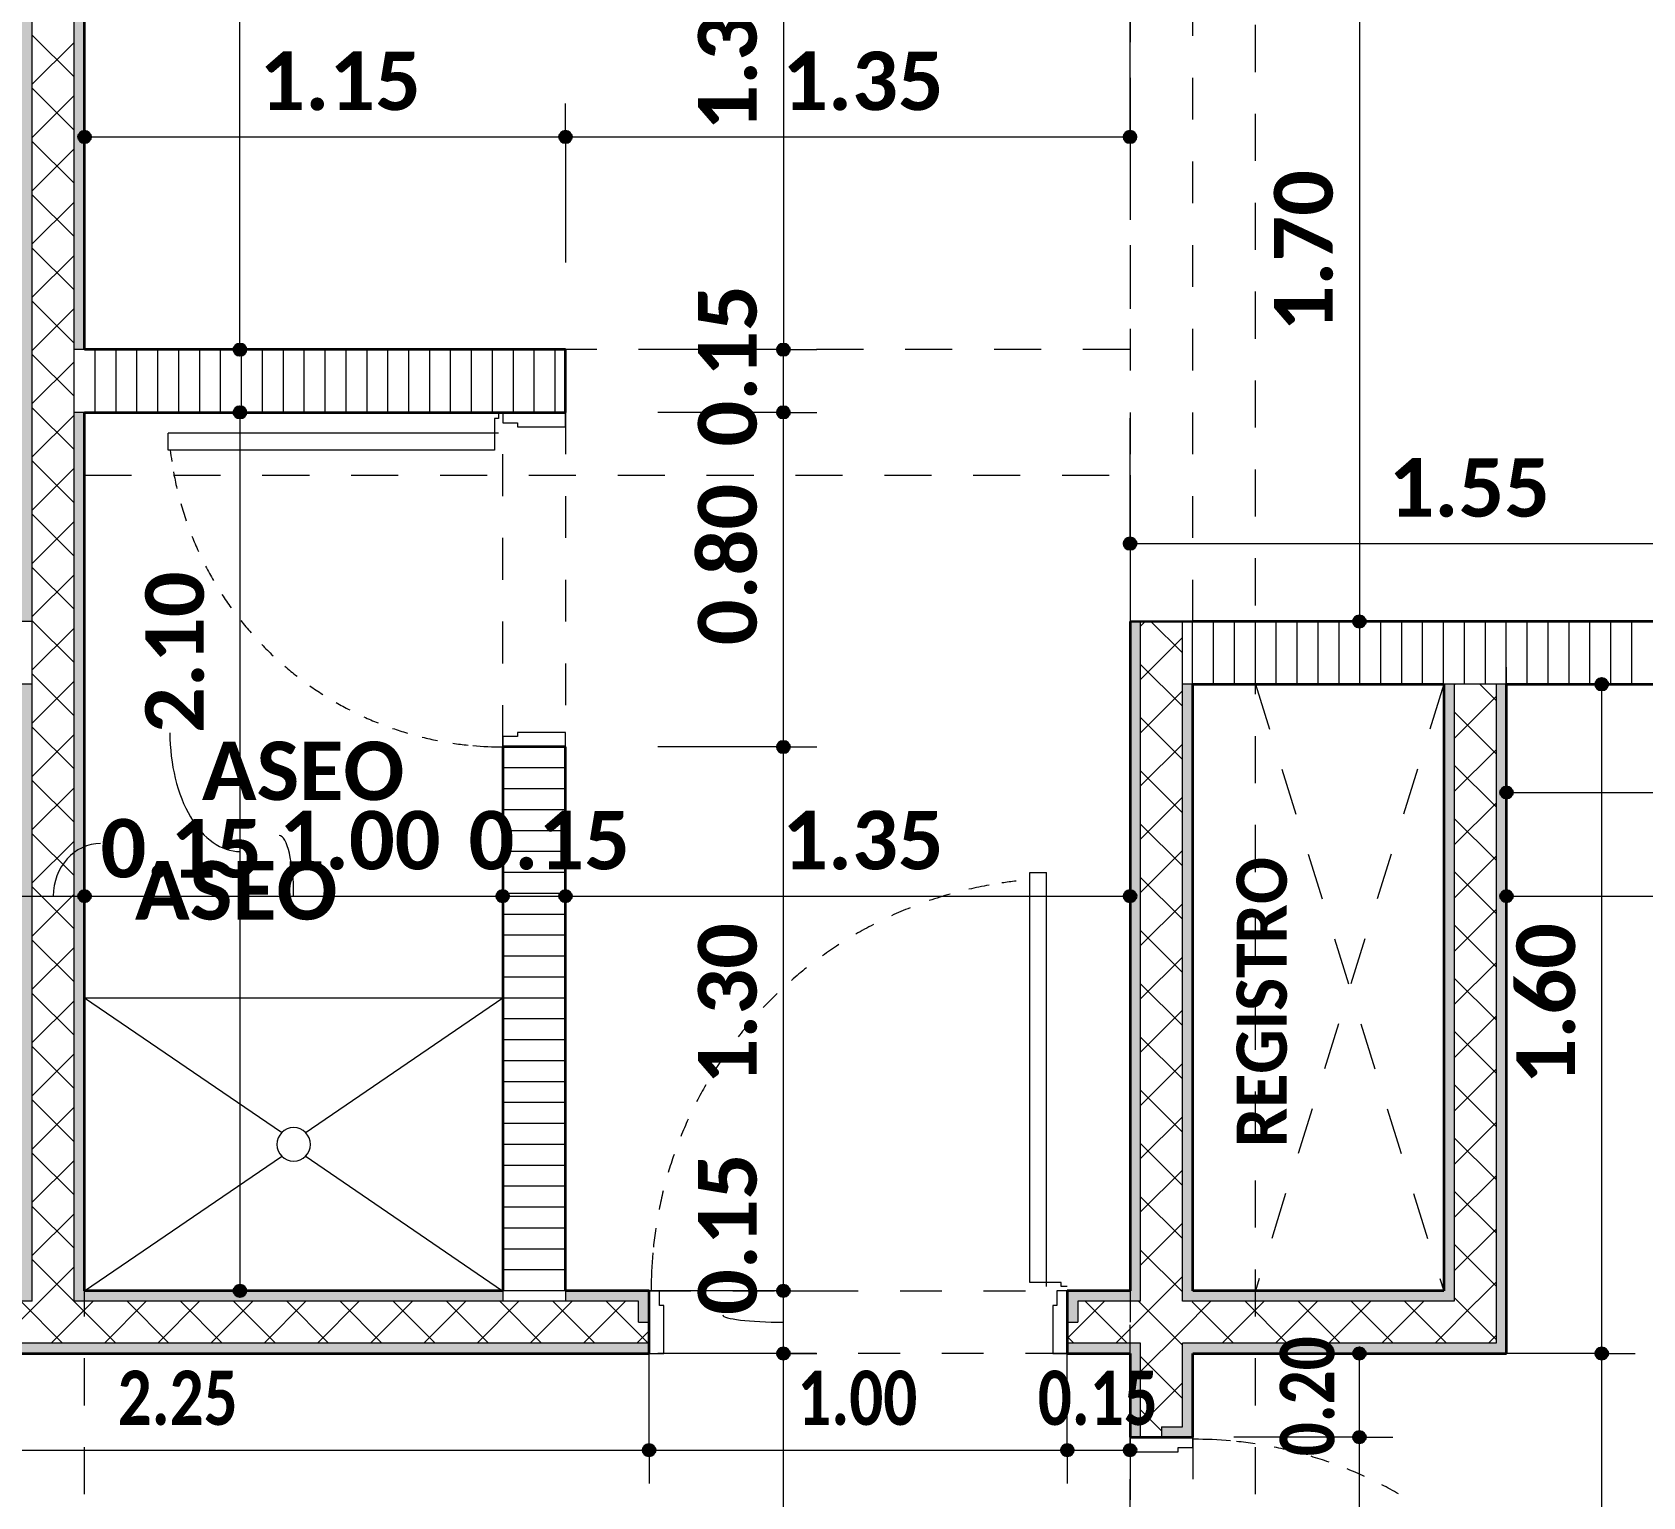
# Model space of a CAD drawing. Header units: metres. Extents: x -144 to 1000, y -717 to 29.
# Drawn here: x 510.655 to 514.506, y -556.217 to -552.716 of the extents above; entities that cross this region are included whole.
import ezdxf

# ---------------------------------------------------------------- set-up
doc = ezdxf.new("R2010")
doc.units = ezdxf.units.M
for name, pattern in [('Basculante', [0.11625, 0.075, -0.04125]), ('basculante modificado', [0.18, 0.1125, -0.0675]), ('Derribado', [0.36, 0.24, -0.12]), ('Trazo', [0.45, 0.225, -0.225])]:
    doc.linetypes.add(name, pattern=pattern)
doc.layers.get('0').update_dxf_attribs({"color": 1})
for name, color, linetype, lineweight in [('A-ANNO-DIMS', 1, 'Continuous', 9), ('A-DETL', 1, 'Continuous', 9), ('A-DETL-GENF', 1, 'Continuous', 9), ('A-DETL-MEDM', 1, 'Continuous', 30), ('A-DOOR', 1, 'Continuous', 9), ('A-DOOR-FRAM', 1, 'Continuous', 9), ('A-DOOR-HDLN', 1, 'Trazo', 20), ('A-WALL', 4, 'Continuous', 9), ('G-ANNO-TEXT', 2, 'Continuous', 9), ('P-SANR-FIXT', 1, 'Continuous', 9)]:
    doc.layers.add(name, color=color, linetype=linetype, lineweight=lineweight)
doc.layers.add('A-WALL-PATT', color=7, linetype='Continuous', lineweight=35, true_color=0x9c9c9c)
doc.styles.add('Calibri_B_1', font='calibrib.ttf', dxfattribs={"height": 0.135})
doc.styles.add('Calibri_B_2', font='calibrib.ttf', dxfattribs={"height": 0.135})
doc.styles.add('Calibri_B_5', font='calibrib.ttf', dxfattribs={"height": 0.66})
doc.styles.add('Calibri_B_7', font='calibrib.ttf', dxfattribs={"width": 0.8, "height": 0.18})

# ---------------------------------------------------------------- blocks, each defined once
blk = doc.blocks.new('I')
at = {"layer": 'A-ANNO-DIMS', "lineweight": 25}
h = blk.add_hatch(color=256, dxfattribs=at)
edge = h.paths.add_edge_path()
edge.add_arc((507.0107, -491.3015), 0.015, 0, 360)
h = blk.add_hatch(color=256, dxfattribs=at)
edge = h.paths.add_edge_path()
edge.add_arc((508.1606, -491.3015), 0.015, 0, 360)
h = blk.add_hatch(color=256, dxfattribs=at)
edge = h.paths.add_edge_path()
edge.add_arc((508.1606, -491.3015), 0.015, 0, 360)
h = blk.add_hatch(color=256, dxfattribs=at)
edge = h.paths.add_edge_path()
edge.add_arc((509.5106, -491.3015), 0.015, 0, 360)
h = blk.add_hatch(color=256, dxfattribs=at)
edge = h.paths.add_edge_path()
edge.add_arc((507.3822, -491.81), 0.015, 0, 360)
h = blk.add_hatch(color=256, dxfattribs=at)
edge = h.paths.add_edge_path()
edge.add_arc((508.6818, -491.81), 0.015, 0, 360)
h = blk.add_hatch(color=256, dxfattribs=at)
edge = h.paths.add_edge_path()
edge.add_arc((508.6818, -491.81), 0.015, 0, 360)
h = blk.add_hatch(color=256, dxfattribs=at)
edge = h.paths.add_edge_path()
edge.add_arc((507.3822, -491.96), 0.015, 0, 360)
h = blk.add_hatch(color=256, dxfattribs=at)
edge = h.paths.add_edge_path()
edge.add_arc((508.6818, -491.96), 0.015, 0, 360)
h = blk.add_hatch(color=256, dxfattribs=at)
edge = h.paths.add_edge_path()
edge.add_arc((508.6818, -491.96), 0.015, 0, 360)
h = blk.add_hatch(color=256, dxfattribs=at)
edge = h.paths.add_edge_path()
edge.add_arc((509.5107, -492.2737), 0.015, 0, 360)
h = blk.add_hatch(color=256, dxfattribs=at)
edge = h.paths.add_edge_path()
edge.add_arc((510.0591, -492.46), 0.015, 0, 360)
h = blk.add_hatch(color=256, dxfattribs=at)
edge = h.paths.add_edge_path()
edge.add_arc((510.6385, -492.61), 0.015, 0, 360)
h = blk.add_hatch(color=256, dxfattribs=at)
edge = h.paths.add_edge_path()
edge.add_arc((508.6818, -492.76), 0.015, 0, 360)
h = blk.add_hatch(color=256, dxfattribs=at)
edge = h.paths.add_edge_path()
edge.add_arc((508.6818, -492.76), 0.015, 0, 360)
h = blk.add_hatch(color=256, dxfattribs=at)
edge = h.paths.add_edge_path()
edge.add_arc((510.4107, -492.8689), 0.015, 0, 360)
h = blk.add_hatch(color=256, dxfattribs=at)
edge = h.paths.add_edge_path()
edge.add_arc((507.0107, -493.1167), 0.015, 0, 360)
h = blk.add_hatch(color=256, dxfattribs=at)
edge = h.paths.add_edge_path()
edge.add_arc((507.0107, -493.1167), 0.015, 0, 360)
h = blk.add_hatch(color=256, dxfattribs=at)
edge = h.paths.add_edge_path()
edge.add_arc((508.0106, -493.1167), 0.015, 0, 360)
h = blk.add_hatch(color=256, dxfattribs=at)
edge = h.paths.add_edge_path()
edge.add_arc((508.0106, -493.1167), 0.015, 0, 360)
h = blk.add_hatch(color=256, dxfattribs=at)
edge = h.paths.add_edge_path()
edge.add_arc((508.1606, -493.1167), 0.015, 0, 360)
h = blk.add_hatch(color=256, dxfattribs=at)
edge = h.paths.add_edge_path()
edge.add_arc((508.1606, -493.1167), 0.015, 0, 360)
h = blk.add_hatch(color=256, dxfattribs=at)
edge = h.paths.add_edge_path()
edge.add_arc((509.5107, -493.1167), 0.015, 0, 360)
h = blk.add_hatch(color=256, dxfattribs=at)
edge = h.paths.add_edge_path()
edge.add_arc((510.4107, -493.1167), 0.015, 0, 360)
h = blk.add_hatch(color=256, dxfattribs=at)
edge = h.paths.add_edge_path()
edge.add_arc((507.3822, -494.06), 0.015, 0, 360)
h = blk.add_hatch(color=256, dxfattribs=at)
edge = h.paths.add_edge_path()
edge.add_arc((508.6818, -494.06), 0.015, 0, 360)
h = blk.add_hatch(color=256, dxfattribs=at)
edge = h.paths.add_edge_path()
edge.add_arc((508.6818, -494.06), 0.015, 0, 360)
h = blk.add_hatch(color=256, dxfattribs=at)
edge = h.paths.add_edge_path()
edge.add_arc((508.6818, -494.21), 0.015, 0, 360)
h = blk.add_hatch(color=256, dxfattribs=at)
edge = h.paths.add_edge_path()
edge.add_arc((508.6818, -494.21), 0.015, 0, 360)
h = blk.add_hatch(color=256, dxfattribs=at)
edge = h.paths.add_edge_path()
edge.add_arc((510.0591, -494.21), 0.015, 0, 360)
h = blk.add_hatch(color=256, dxfattribs=at)
edge = h.paths.add_edge_path()
edge.add_arc((510.6385, -494.21), 0.015, 0, 360)
h = blk.add_hatch(color=256, dxfattribs=at)
edge = h.paths.add_edge_path()
edge.add_arc((510.6385, -494.21), 0.015, 0, 360)
h = blk.add_hatch(color=256, dxfattribs=at)
edge = h.paths.add_edge_path()
edge.add_arc((510.0591, -494.41), 0.015, 0, 360)
h = blk.add_hatch(color=256, dxfattribs=at)
edge = h.paths.add_edge_path()
edge.add_arc((510.0591, -494.41), 0.015, 0, 360)
h = blk.add_hatch(color=256, dxfattribs=at)
edge = h.paths.add_edge_path()
edge.add_arc((508.3606, -494.441), 0.015, 0, 360)
h = blk.add_hatch(color=256, dxfattribs=at)
edge = h.paths.add_edge_path()
edge.add_arc((508.3606, -494.441), 0.015, 0, 360)
h = blk.add_hatch(color=256, dxfattribs=at)
edge = h.paths.add_edge_path()
edge.add_arc((509.3606, -494.441), 0.015, 0, 360)
h = blk.add_hatch(color=256, dxfattribs=at)
edge = h.paths.add_edge_path()
edge.add_arc((509.3606, -494.441), 0.015, 0, 360)
h = blk.add_hatch(color=256, dxfattribs=at)
edge = h.paths.add_edge_path()
edge.add_arc((509.5107, -494.441), 0.015, 0, 360)
at = {"layer": 'A-WALL-PATT', "lineweight": 5, "true_color": 0x747474}
h = blk.add_hatch(color=8, dxfattribs=at)
h.paths.add_polyline_path([(506.8607, -494.06), (506.8857, -494.06), (506.8857, -492.61), (506.8607, -492.61), (506.8607, -493.3839)])
h.paths.add_polyline_path([(506.8857, -492.46), (506.8857, -490.16), (506.8609, -490.16), (506.8609, -492.46), (506.8754, -492.46)])
h.paths.add_polyline_path([(506.8857, -490.01), (506.8857, -487.61), (506.8607, -487.61), (506.8607, -490.01)])
at = {"layer": 'A-WALL-PATT', "true_color": 0x747474}
h = blk.add_hatch(color=8, dxfattribs=at)
h.paths.add_polyline_path([(506.9857, -494.06), (507.0107, -494.06), (507.0107, -491.96), (506.9857, -491.96), (506.9857, -493.3839)])
h.paths.add_polyline_path([(507.0107, -491.81), (507.0107, -487.61), (506.8857, -487.61), (506.8857, -487.635), (506.9857, -487.635), (506.9857, -491.81)])
h = blk.add_hatch(color=8, dxfattribs=at)
h.paths.add_polyline_path([(509.5357, -495.61), (509.5357, -495.41), (509.5107, -495.41), (509.5107, -495.61)])
h.paths.add_polyline_path([(509.5107, -494.41), (509.5357, -494.41), (509.5357, -494.185), (509.5107, -494.185), (509.5107, -494.385)])
h.paths.add_polyline_path([(509.5357, -494.085), (509.5357, -492.46), (509.5107, -492.46), (509.5107, -494.085)])
at = {"layer": 'A-WALL-PATT', "lineweight": 5, "true_color": 0x747474}
h = blk.add_hatch(color=8, dxfattribs=at)
h.paths.add_polyline_path([(509.6607, -495.61), (509.6607, -495.41), (509.5857, -495.41), (509.5857, -495.435), (509.6357, -495.435), (509.6357, -495.61)])
h.paths.add_polyline_path([(509.6124, -494.41), (509.6607, -494.41), (509.6607, -494.185), (509.6357, -494.185), (509.6357, -494.385), (509.5857, -494.385), (509.5857, -494.41)])
h.paths.add_polyline_path([(509.6357, -494.085), (509.6607, -494.085), (509.6607, -492.61), (509.6357, -492.61), (509.6357, -493.3839)])
at = {"layer": 'A-WALL-PATT', "true_color": 0x747474}
blk.add_hatch(color=8, dxfattribs=at).paths.add_polyline_path([(510.2607, -494.06), (510.2857, -494.06), (510.2857, -492.61), (510.2607, -492.61)])
at = {"layer": 'A-WALL-PATT', "lineweight": 5, "true_color": 0x747474}
blk.add_hatch(color=8, dxfattribs=at).paths.add_polyline_path([(510.4107, -494.185), (510.4107, -492.61), (510.3857, -492.61), (510.3857, -494.185)])
h = blk.add_hatch(color=8, dxfattribs=at)
h.paths.add_polyline_path([(508.3356, -494.135), (508.3606, -494.135), (508.3606, -494.06), (508.1606, -494.06), (508.1606, -494.085), (508.3356, -494.085), (508.3356, -494.095)])
h.paths.add_polyline_path([(505.1107, -494.135), (505.1107, -494.06), (504.8605, -494.06), (504.8605, -494.085), (505.0857, -494.085), (505.0857, -494.135)])
h.paths.add_polyline_path([(509.3856, -494.135), (509.3856, -494.085), (509.5107, -494.085), (509.5107, -494.06), (509.3606, -494.06), (509.3606, -494.135)])
h.paths.add_polyline_path([(506.1107, -494.135), (506.1357, -494.135), (506.1357, -494.06), (506.1107, -494.06), (506.1107, -494.095)])
h.paths.add_polyline_path([(509.6607, -494.085), (510.2857, -494.085), (510.2857, -494.06), (509.6607, -494.06)])
h.paths.add_polyline_path([(508.0106, -494.085), (508.0106, -494.06), (506.9857, -494.06), (506.9857, -494.085), (507.902, -494.085)])
h.paths.add_polyline_path([(506.2357, -494.085), (506.8857, -494.085), (506.8857, -494.06), (506.2357, -494.06)])
at = {"layer": 'A-WALL-PATT', "true_color": 0x747474}
h = blk.add_hatch(color=8, dxfattribs=at)
h.paths.add_polyline_path([(509.5107, -494.21), (509.5107, -494.185), (509.3606, -494.185), (509.3606, -494.21), (509.3856, -494.21)])
h.paths.add_polyline_path([(510.2857, -494.21), (510.4107, -494.21), (510.4107, -494.185), (509.6607, -494.185), (509.6607, -494.21), (510.1826, -494.21)])
h.paths.add_polyline_path([(505.0857, -494.21), (505.1107, -494.21), (505.1107, -494.185), (504.9855, -494.185), (504.9855, -494.21), (505.0105, -494.21)])
h.paths.add_polyline_path([(506.1107, -494.21), (508.3606, -494.21), (508.3606, -494.185), (506.1107, -494.185)])
at = {"layer": 'A-ANNO-DIMS'}
for p, q in [((507.3822, -491.81), (507.3822, -487.0096)), ((508.6818, -490.4496), (508.6818, -491.81)), ((510.0591, -490.76), (510.0591, -492.46)), ((507.0107, -491.3015), (507.0107, -491.0015)), ((509.5106, -491.3015), (509.5106, -491.0015)), ((508.1606, -491.3015), (508.1606, -491.2215)), ((508.1606, -491.3015), (508.1606, -491.2215)), ((507.0107, -491.3015), (508.1606, -491.3015)), ((507.0107, -491.3015), (507.0107, -491.3815)), ((508.1606, -491.3015), (508.1606, -491.6015)), ((508.1606, -491.3015), (509.5106, -491.3015)), ((508.1606, -491.3015), (508.1606, -491.6015)), ((509.5106, -491.3015), (509.5106, -491.3815)), ((507.3822, -491.81), (507.0822, -491.81)), ((507.3822, -491.81), (507.4622, -491.81)), ((508.6818, -491.81), (508.3818, -491.81)), ((508.6818, -491.81), (508.3818, -491.81)), ((508.6818, -491.96), (508.6818, -491.81)), ((508.6818, -491.81), (508.7618, -491.81)), ((508.6818, -491.81), (508.7618, -491.81)), ((507.3822, -491.96), (507.3022, -491.96)), ((507.3822, -491.96), (507.3822, -494.06)), ((507.3822, -491.96), (507.6822, -491.96)), ((508.6818, -491.96), (508.3818, -491.96)), ((508.6818, -491.96), (508.3818, -491.96)), ((508.6818, -492.76), (508.6818, -491.96)), ((508.6818, -491.96), (508.7618, -491.96)), ((508.6818, -491.96), (508.7618, -491.96)), ((509.5107, -492.2737), (509.5107, -491.9737)), ((509.5107, -492.2737), (511.0605, -492.2737)), ((509.5107, -492.2737), (509.5107, -492.3537)), ((510.0591, -492.46), (509.9791, -492.46)), ((510.0591, -492.46), (510.3591, -492.46)), ((510.4107, -492.8689), (510.4107, -492.5689)), ((510.6385, -492.61), (510.3385, -492.61)), ((510.6385, -494.21), (510.6385, -492.61)), ((510.6385, -492.61), (510.7185, -492.61)), ((508.6818, -492.76), (508.3818, -492.76)), ((508.6818, -492.76), (508.3818, -492.76)), ((508.6818, -494.06), (508.6818, -492.76)), ((508.6818, -492.76), (508.7618, -492.76)), ((508.6818, -492.76), (508.7618, -492.76)), ((507.0107, -493.1167), (507.0107, -492.8167)), ((507.0107, -493.1167), (507.0107, -492.8167)), ((508.0106, -493.1167), (508.0106, -492.8167)), ((508.0106, -493.1167), (508.0106, -492.8167)), ((508.1606, -493.1167), (508.1606, -492.8167)), ((508.1606, -493.1167), (508.1606, -492.8167)), ((509.5107, -493.1167), (509.5107, -492.8167)), ((510.4107, -493.1167), (510.4107, -492.8167)), ((510.4107, -492.8689), (512.9605, -492.8689)), ((510.4107, -492.8689), (510.4107, -492.9489)), ((506.8607, -493.1167), (507.0107, -493.1167)), ((507.0107, -493.1167), (507.0107, -493.1967)), ((507.0107, -493.1167), (508.0106, -493.1167)), ((507.0107, -493.1167), (507.0107, -493.1967)), ((508.0106, -493.1167), (508.0106, -493.1967)), ((508.0106, -493.1167), (508.1606, -493.1167)), ((508.0106, -493.1167), (508.0106, -493.1967)), ((508.1606, -493.1167), (508.1606, -493.1967)), ((508.1606, -493.1167), (509.5107, -493.1167)), ((508.1606, -493.1167), (508.1606, -493.1967)), ((509.5107, -493.1167), (509.5107, -493.1967)), ((510.4107, -493.1167), (517.2608, -493.1167)), ((510.4107, -493.1167), (510.4107, -493.1967)), ((507.3822, -494.06), (507.3022, -494.06)), ((508.6818, -494.06), (508.3818, -494.06)), ((508.6818, -494.06), (508.3818, -494.06)), ((508.6818, -494.21), (508.6818, -494.06)), ((508.6818, -494.06), (508.7618, -494.06)), ((508.6818, -494.06), (508.7618, -494.06)), ((508.3606, -494.441), (508.3606, -494.141)), ((508.3606, -494.441), (508.3606, -494.141)), ((509.3606, -494.441), (509.3606, -494.141)), ((509.3606, -494.441), (509.3606, -494.141)), ((509.5107, -494.441), (509.5107, -494.141)), ((508.6818, -494.21), (508.3818, -494.21)), ((508.6818, -494.21), (508.3818, -494.21)), ((508.6818, -495.61), (508.6818, -494.21)), ((508.6818, -494.21), (508.7618, -494.21)), ((508.6818, -494.21), (508.7618, -494.21)), ((510.0591, -494.21), (509.7591, -494.21)), ((510.0591, -494.41), (510.0591, -494.21)), ((510.0591, -494.21), (510.1391, -494.21)), ((510.6385, -494.21), (510.3385, -494.21)), ((510.6385, -494.21), (510.3385, -494.21)), ((510.6385, -495.61), (510.6385, -494.21)), ((510.6385, -494.21), (510.7185, -494.21)), ((510.6385, -494.21), (510.7185, -494.21)), ((506.1107, -494.441), (508.3606, -494.441)), ((508.3606, -494.441), (508.3606, -494.521)), ((508.3606, -494.441), (509.3606, -494.441)), ((508.3606, -494.441), (508.3606, -494.521)), ((509.3606, -494.441), (509.3606, -494.521)), ((509.3606, -494.441), (509.5107, -494.441)), ((509.3606, -494.441), (509.3606, -494.521)), ((509.5107, -494.441), (509.5107, -494.521)), ((510.0591, -494.41), (509.7591, -494.41)), ((510.0591, -494.41), (509.7591, -494.41)), ((510.0591, -495.41), (510.0591, -494.41)), ((510.0591, -494.41), (510.1391, -494.41)), ((510.0591, -494.41), (510.1391, -494.41))]:
    blk.add_line(p, q, dxfattribs=at)
at = {"layer": 'A-ANNO-DIMS', "linetype": 'Derribado'}
blk.add_line((507.3822, -494.06), (507.6822, -494.06), dxfattribs=at)
at = {"layer": 'A-ANNO-DIMS', "lineweight": 25}
for centre in [(507.0107, -491.3015), (508.1606, -491.3015), (508.1606, -491.3015), (509.5106, -491.3015), (507.3822, -491.81), (508.6818, -491.81), (508.6818, -491.81), (507.3822, -491.96), (508.6818, -491.96), (508.6818, -491.96), (509.5107, -492.2737), (510.0591, -492.46), (510.6385, -492.61), (508.6818, -492.76), (508.6818, -492.76), (510.4107, -492.8689), (507.0107, -493.1167), (507.0107, -493.1167), (508.0106, -493.1167), (508.0106, -493.1167), (508.1606, -493.1167), (508.1606, -493.1167), (509.5107, -493.1167), (510.4107, -493.1167), (507.3822, -494.06), (508.6818, -494.06), (508.6818, -494.06), (508.6818, -494.21), (508.6818, -494.21), (510.0591, -494.21), (510.6385, -494.21), (510.6385, -494.21), (510.0591, -494.41), (510.0591, -494.41), (508.3606, -494.441), (508.3606, -494.441), (509.3606, -494.441), (509.3606, -494.441), (509.5107, -494.441)]:
    blk.add_circle(centre, 0.015, dxfattribs=at)
at = {"layer": 'A-ANNO-DIMS'}
for centre, major_axis, ratio, start_param, end_param in [((507.3822, -492.7263), (0, 0.2837), 0.590073, 1.570796, 3.141593), ((507.4759, -493.1167), (0, 0.1451), 0.23976, 4.712389, 6.283185), ((507.049, -493.1167), (0, 0.1258), 0.900325, 0, 1.570796), ((508.6818, -494.1178), (0.1451, 0), 0.118324, 3.141593, 4.712389)]:
    blk.add_ellipse(centre, major_axis=major_axis, ratio=ratio, start_param=start_param, end_param=end_param, dxfattribs=at)
at = {"layer": 'A-DETL', "color": 7, "linetype": 'basculante modificado'}
for p, q in [((509.8106, -495.6089), (509.8106, -487.01)), ((507.0107, -491.81), (507.0107, -490.7498)), ((509.5106, -490.7497), (509.5106, -491.81)), ((509.5106, -491.81), (507.0107, -491.81)), ((507.0107, -495.6089), (507.0107, -492.11)), ((507.0107, -492.11), (509.5106, -492.11)), ((509.5106, -492.11), (509.5106, -495.6089)), ((510.2607, -492.61), (509.8106, -494.06)), ((509.8106, -492.61), (510.2607, -494.06))]:
    blk.add_line(p, q, dxfattribs=at)
at = {"layer": 'A-DETL-GENF', "linetype": 'Basculante'}
for p, q in [((509.5107, -490.76), (509.5107, -492.46)), ((509.6607, -492.46), (509.6607, -490.76)), ((508.0106, -491.96), (508.1606, -491.96)), ((508.0106, -492.76), (508.0106, -491.96)), ((508.1606, -491.96), (508.1606, -492.76)), ((508.1606, -492.76), (508.0106, -492.76)), ((508.3606, -494.21), (508.3606, -494.06)), ((508.3606, -494.06), (509.3606, -494.06)), ((509.3606, -494.06), (509.3606, -494.21)), ((509.3606, -494.21), (508.3606, -494.21)), ((509.5107, -495.41), (509.5107, -494.41)), ((509.5107, -494.41), (509.6607, -494.41)), ((509.6607, -494.41), (509.6607, -495.41))]:
    blk.add_line(p, q, dxfattribs=at)
at = {"layer": 'A-DETL-MEDM'}
blk.add_line((509.5107, -492.46), (509.6607, -492.46), dxfattribs=at)
at = {"layer": 'A-DOOR', "lineweight": 15}
for p, q in [((507.9906, -491.975), (507.9906, -492.05)), ((508.0006, -491.975), (507.9906, -491.975)), ((508.0006, -491.96), (508.0006, -491.975)), ((507.2106, -492.05), (507.2106, -492.01)), ((508.0006, -492.01), (507.2106, -492.01)), ((507.9906, -492.05), (507.2106, -492.05)), ((509.2706, -493.06), (509.3106, -493.06)), ((509.2706, -494.04), (509.2706, -493.06)), ((509.3106, -494.05), (509.3106, -493.06)), ((509.3456, -494.04), (509.2706, -494.04)), ((509.3456, -494.05), (509.3456, -494.04)), ((509.3606, -494.05), (509.3456, -494.05))]:
    blk.add_line(p, q, dxfattribs=at)
at = {"layer": 'A-DOOR'}
for p, q in [((508.0106, -491.96), (508.1606, -491.96)), ((509.3606, -494.06), (509.3606, -494.21))]:
    blk.add_line(p, q, dxfattribs=at)
for centre, radius, start, end in [((508.0106, -491.96), 0.8, 186.4594, 188.45), ((508.0106, -491.96), 0.8, 190.2582, 193.1511), ((508.0106, -491.96), 0.8, 190.2582, 193.1511), ((508.0106, -491.96), 0.8, 195.8316, 198.8857), ((508.0106, -491.96), 0.8, 201.7283, 204.5549), ((508.0106, -491.96), 0.8, 207.366, 210.1622), ((508.0106, -491.96), 0.8, 212.9441, 215.7122), ((508.0106, -491.96), 0.8, 218.4672, 221.2097), ((508.0106, -491.96), 0.8, 223.9406, 226.6605), ((508.0106, -491.96), 0.8, 229.3702, 232.0705), ((508.0106, -491.96), 0.8, 234.7622, 237.4462), ((508.0106, -491.96), 0.8, 240.1233, 242.7944), ((508.0106, -491.96), 0.8, 245.4605, 248.1223), ((508.0106, -491.96), 0.8, 250.7809, 253.4371), ((508.0106, -491.96), 0.8, 256.0919, 258.7462), ((508.0106, -491.96), 0.8, 261.4009, 264.0571), ((508.0106, -491.96), 0.8, 264.8602, 270), ((509.3488, -494.0577), 0.9833, 100.2582, 103.1511), ((509.3488, -494.0577), 0.9833, 100.2582, 103.1511), ((509.3488, -494.0577), 0.9833, 96.4594, 98.45), ((509.3488, -494.0577), 0.9833, 105.8316, 108.8857), ((509.3488, -494.0577), 0.9833, 111.7283, 114.5549), ((509.3488, -494.0577), 0.9833, 117.366, 120.1622), ((509.3488, -494.0577), 0.9833, 122.9441, 125.7122), ((509.3488, -494.0577), 0.9833, 128.4672, 131.2097), ((509.3488, -494.0577), 0.9833, 133.9406, 136.6605), ((509.3488, -494.0577), 0.9833, 139.3702, 142.0705), ((509.3488, -494.0577), 0.9833, 144.7622, 147.4462), ((509.3488, -494.0577), 0.9833, 150.1233, 152.7944), ((509.3488, -494.0577), 0.9833, 155.4605, 158.1223), ((509.3488, -494.0577), 0.9833, 160.7809, 163.4371), ((509.3488, -494.0577), 0.9833, 166.0919, 168.7462), ((509.3488, -494.0577), 0.9833, 171.4009, 174.0571), ((509.3488, -494.0577), 0.9833, 174.8602, 180), ((509.663, -495.3982), 0.9833, 84.8602, 90), ((509.663, -495.3982), 0.9833, 81.4009, 84.0571), ((509.663, -495.3982), 0.9833, 76.0919, 78.7462), ((509.663, -495.3982), 0.9833, 70.7809, 73.4371), ((509.663, -495.3982), 0.9833, 65.4605, 68.1223), ((509.663, -495.3982), 0.9833, 60.1233, 62.7944)]:
    blk.add_arc(centre, radius, start, end, dxfattribs=at)
at = {"layer": 'A-DOOR-FRAM'}
for p, q in [((508.0106, -491.96), (508.0106, -491.985)), ((508.1606, -491.995), (508.1606, -491.96)), ((508.0106, -491.985), (508.0456, -491.985)), ((508.0456, -491.985), (508.0456, -491.995)), ((508.0456, -491.995), (508.1606, -491.995)), ((508.0456, -492.735), (508.0106, -492.735)), ((508.0106, -492.735), (508.0106, -492.76)), ((508.1606, -492.725), (508.0456, -492.725)), ((508.0456, -492.725), (508.0456, -492.735)), ((508.1606, -492.76), (508.1606, -492.725)), ((508.3856, -494.06), (508.3606, -494.06)), ((508.3856, -494.095), (508.3856, -494.06)), ((508.3956, -494.095), (508.3856, -494.095)), ((508.3956, -494.21), (508.3956, -494.095)), ((509.3356, -494.095), (509.3256, -494.095)), ((509.3256, -494.095), (509.3256, -494.21)), ((509.3606, -494.06), (509.3356, -494.06)), ((509.3356, -494.06), (509.3356, -494.095)), ((508.3606, -494.21), (508.3956, -494.21)), ((509.3256, -494.21), (509.3606, -494.21)), ((509.5107, -494.41), (509.5107, -494.445)), ((509.6257, -494.445), (509.6257, -494.435)), ((509.6257, -494.435), (509.6607, -494.435)), ((509.6607, -494.435), (509.6607, -494.41)), ((509.5107, -494.445), (509.6257, -494.445))]:
    blk.add_line(p, q, dxfattribs=at)
at = {"layer": 'A-DOOR-HDLN'}
for p, q in [((508.1606, -492.76), (508.0106, -492.76)), ((508.3606, -494.21), (508.3606, -494.06)), ((509.5107, -494.41), (509.6607, -494.41))]:
    blk.add_line(p, q, dxfattribs=at)
at = {"layer": 'A-WALL'}
for p, q in [((506.8857, -494.085), (506.8857, -487.635)), ((506.9857, -494.085), (506.9857, -487.635)), ((507.0107, -491.81), (506.9857, -491.81)), ((507.0107, -491.96), (506.9857, -491.96)), ((506.8857, -492.46), (506.8607, -492.46)), ((509.5357, -494.085), (509.5357, -492.46)), ((509.6357, -494.085), (509.6357, -492.46)), ((506.8857, -492.61), (506.8607, -492.61)), ((509.6607, -492.61), (509.6357, -492.61)), ((510.4107, -492.61), (510.2607, -492.61)), ((510.2857, -492.61), (510.2857, -494.085)), ((510.3857, -492.61), (510.3857, -494.185)), ((506.8857, -494.085), (506.2357, -494.085)), ((508.3356, -494.085), (506.9857, -494.085)), ((508.0106, -494.06), (508.0106, -494.085)), ((508.1606, -494.06), (508.1606, -494.085)), ((508.3356, -494.135), (508.3356, -494.085)), ((509.3856, -494.085), (509.3856, -494.135)), ((509.5357, -494.085), (509.3856, -494.085)), ((510.2857, -494.085), (509.6357, -494.085)), ((508.3356, -494.135), (508.3606, -494.135)), ((509.3606, -494.135), (509.3856, -494.135)), ((508.3606, -494.185), (506.1107, -494.185)), ((509.5357, -494.185), (509.3606, -494.185)), ((509.5357, -494.41), (509.5357, -494.185)), ((510.3857, -494.185), (509.6357, -494.185)), ((509.6357, -494.385), (509.6357, -494.185)), ((509.5857, -494.385), (509.6357, -494.385)), ((509.5857, -494.385), (509.5857, -494.41))]:
    blk.add_line(p, q, dxfattribs=at)
at = {"layer": 'A-WALL', "lineweight": 35}
for p, q in [((507.0107, -491.81), (507.0107, -490.7498)), ((508.1606, -491.81), (507.0107, -491.81)), ((508.1606, -491.96), (508.1606, -491.81)), ((507.0107, -494.06), (507.0107, -491.96)), ((507.0107, -491.96), (508.1606, -491.96)), ((509.5107, -492.46), (509.5107, -494.06)), ((511.0605, -492.46), (509.6607, -492.46)), ((509.6607, -494.06), (509.6607, -492.61)), ((509.6607, -492.61), (510.2607, -492.61)), ((510.2607, -492.61), (510.2607, -494.06)), ((510.4107, -492.61), (512.9605, -492.61)), ((510.4107, -494.21), (510.4107, -492.61)), ((508.0106, -492.76), (508.0106, -494.06)), ((508.1606, -492.76), (508.0106, -492.76)), ((508.1606, -494.06), (508.1606, -492.76)), ((508.0106, -494.06), (507.0107, -494.06)), ((508.3606, -494.06), (508.1606, -494.06)), ((508.3606, -494.21), (508.3606, -494.06)), ((509.5107, -494.06), (509.3606, -494.06)), ((509.3606, -494.06), (509.3606, -494.21)), ((510.2607, -494.06), (509.6607, -494.06)), ((506.1107, -494.21), (508.3606, -494.21)), ((509.3606, -494.21), (509.5107, -494.21)), ((509.5107, -494.21), (509.5107, -494.41)), ((509.6607, -494.21), (510.4107, -494.21)), ((509.6607, -494.41), (509.6607, -494.21)), ((509.5107, -494.41), (509.6607, -494.41))]:
    blk.add_line(p, q, dxfattribs=at)
at = {"layer": 'A-WALL-PATT', "color": 1, "lineweight": 5, "true_color": 0xff0000}
for p, q in [((506.9857, -491.158), (506.8857, -491.058)), ((506.8857, -491.1756), (506.9857, -491.0756)), ((506.9857, -491.2853), (506.8857, -491.1853)), ((506.8857, -491.3028), (506.9857, -491.2028)), ((506.9857, -491.4125), (506.8857, -491.3125)), ((506.8857, -491.4301), (506.9857, -491.3301)), ((506.9857, -491.5398), (506.8857, -491.4398)), ((506.8857, -491.5574), (506.9857, -491.4574)), ((506.9857, -491.6671), (506.8857, -491.5671)), ((506.8857, -491.6847), (506.9857, -491.5847)), ((506.9857, -491.7944), (506.8857, -491.6944)), ((506.8857, -491.812), (506.9857, -491.712)), ((506.9857, -491.9217), (506.8857, -491.8217)), ((506.8857, -491.9392), (506.9857, -491.8392)), ((506.9857, -492.0489), (506.8857, -491.9489)), ((506.8857, -492.0665), (506.9857, -491.9665)), ((506.9857, -492.1762), (506.8857, -492.0762)), ((506.8857, -492.1938), (506.9857, -492.0938)), ((506.9857, -492.3035), (506.8857, -492.2035)), ((506.8857, -492.3211), (506.9857, -492.2211)), ((506.9857, -492.4308), (506.8857, -492.3308)), ((506.8857, -492.4484), (506.9857, -492.3484)), ((506.9857, -492.5581), (506.8857, -492.4581)), ((506.8857, -492.5756), (506.9857, -492.4756)), ((509.5357, -492.4712), (509.547, -492.46)), ((509.6357, -492.5352), (509.5605, -492.46)), ((509.5357, -492.5985), (509.6357, -492.4985)), ((506.9857, -492.6853), (506.8857, -492.5853)), ((509.6357, -492.6625), (509.5357, -492.5625)), ((506.8857, -492.7029), (506.9857, -492.6029)), ((509.5357, -492.7258), (509.6357, -492.6258)), ((510.2857, -492.6122), (510.2879, -492.61)), ((510.3857, -492.6488), (510.3469, -492.61)), ((510.2857, -492.7395), (510.3857, -492.6395)), ((509.6357, -492.7897), (509.5357, -492.6897)), ((510.3857, -492.7761), (510.2857, -492.6761)), ((506.9857, -492.8126), (506.8857, -492.7126)), ((506.8857, -492.8302), (506.9857, -492.7302)), ((509.5357, -492.8531), (509.6357, -492.7531)), ((510.2857, -492.8667), (510.3857, -492.7667)), ((509.6357, -492.917), (509.5357, -492.817)), ((510.3857, -492.9034), (510.2857, -492.8034)), ((506.9857, -492.9399), (506.8857, -492.8399)), ((506.8857, -492.9575), (506.9857, -492.8575)), ((509.5357, -492.9803), (509.6357, -492.8803)), ((510.2857, -492.994), (510.3857, -492.894)), ((510.3857, -493.0306), (510.2857, -492.9306)), ((506.9857, -493.0672), (506.8857, -492.9672)), ((509.6357, -493.0443), (509.5357, -492.9443)), ((506.8857, -493.0848), (506.9857, -492.9848)), ((509.5357, -493.1076), (509.6357, -493.0076)), ((510.2857, -493.1213), (510.3857, -493.0213)), ((510.3857, -493.1579), (510.2857, -493.0579)), ((506.9857, -493.1945), (506.8857, -493.0945)), ((509.6357, -493.1716), (509.5357, -493.0716)), ((506.8857, -493.212), (506.9857, -493.112)), ((509.5357, -493.2349), (509.6357, -493.1349)), ((510.2857, -493.2486), (510.3857, -493.1486)), ((509.6357, -493.2989), (509.5357, -493.1989)), ((510.3857, -493.2852), (510.2857, -493.1852)), ((506.9857, -493.3217), (506.8857, -493.2217)), ((506.8857, -493.3393), (506.9857, -493.2393)), ((509.5357, -493.3622), (509.6357, -493.2622)), ((510.2857, -493.3759), (510.3857, -493.2759)), ((509.6357, -493.4261), (509.5357, -493.3261)), ((510.3857, -493.4125), (510.2857, -493.3125)), ((506.9857, -493.449), (506.8857, -493.349)), ((506.8857, -493.4666), (506.9857, -493.3666)), ((509.5357, -493.4895), (509.6357, -493.3895)), ((510.2857, -493.5031), (510.3857, -493.4031)), ((510.3857, -493.5397), (510.2857, -493.4397)), ((506.9857, -493.5763), (506.8857, -493.4763)), ((509.6357, -493.5534), (509.5357, -493.4534)), ((506.8857, -493.5939), (506.9857, -493.4939)), ((509.5357, -493.6167), (509.6357, -493.5167)), ((510.2857, -493.6304), (510.3857, -493.5304)), ((509.6357, -493.6807), (509.5357, -493.5807)), ((510.3857, -493.667), (510.2857, -493.567)), ((506.9857, -493.7036), (506.8857, -493.6036)), ((506.8857, -493.7212), (506.9857, -493.6212)), ((509.5357, -493.744), (509.6357, -493.644)), ((510.2857, -493.7577), (510.3857, -493.6577)), ((509.6357, -493.808), (509.5357, -493.708)), ((510.3857, -493.7943), (510.2857, -493.6943)), ((506.9857, -493.8308), (506.8857, -493.7308)), ((506.8857, -493.8484), (506.9857, -493.7484)), ((509.5357, -493.8713), (509.6357, -493.7713)), ((510.2857, -493.885), (510.3857, -493.785)), ((510.3857, -493.9216), (510.2857, -493.8216)), ((506.9857, -493.9581), (506.8857, -493.8581)), ((509.6357, -493.9353), (509.5357, -493.8353)), ((506.8857, -493.9757), (506.9857, -493.8757)), ((509.5357, -493.9986), (509.6357, -493.8986)), ((510.2857, -494.0123), (510.3857, -493.9123)), ((509.6357, -494.0625), (509.5357, -493.9625)), ((510.3857, -494.0489), (510.2857, -493.9489)), ((506.9853, -494.085), (506.8857, -493.9854)), ((506.9037, -494.085), (506.9857, -494.003)), ((509.5357, -494.1259), (509.6357, -494.0259)), ((510.3403, -494.085), (510.3857, -494.0395)), ((506.8037, -494.185), (506.9037, -494.085)), ((506.958, -494.185), (506.858, -494.085)), ((506.931, -494.185), (507.031, -494.085)), ((507.0853, -494.185), (506.9853, -494.085)), ((507.0583, -494.185), (507.1583, -494.085)), ((507.2126, -494.185), (507.1126, -494.085)), ((507.1856, -494.185), (507.2856, -494.085)), ((507.3398, -494.185), (507.2398, -494.085)), ((507.3129, -494.185), (507.4129, -494.085)), ((507.4671, -494.185), (507.3671, -494.085)), ((507.4401, -494.185), (507.5401, -494.085)), ((507.5944, -494.185), (507.4944, -494.085)), ((507.5674, -494.185), (507.6674, -494.085)), ((507.7217, -494.185), (507.6217, -494.085)), ((507.6947, -494.185), (507.7947, -494.085)), ((507.849, -494.185), (507.749, -494.085)), ((507.822, -494.185), (507.922, -494.085)), ((507.9762, -494.185), (507.8762, -494.085)), ((507.9492, -494.185), (508.0492, -494.085)), ((508.1035, -494.185), (508.0035, -494.085)), ((508.0765, -494.185), (508.1765, -494.085)), ((508.2308, -494.185), (508.1308, -494.085)), ((508.2038, -494.185), (508.3038, -494.085)), ((508.3581, -494.185), (508.2581, -494.085)), ((509.3606, -494.1737), (509.4493, -494.085)), ((509.5036, -494.185), (509.4036, -494.085)), ((509.5357, -494.0898), (509.5309, -494.085)), ((509.6357, -494.1898), (509.5357, -494.0898)), ((509.6357, -494.1531), (509.7029, -494.0859)), ((509.7581, -494.185), (509.6592, -494.086)), ((509.7312, -494.185), (509.8304, -494.0857)), ((509.8854, -494.185), (509.7863, -494.0858)), ((509.8584, -494.185), (509.9578, -494.0856)), ((510.0127, -494.185), (509.9134, -494.0856)), ((509.9857, -494.185), (510.0853, -494.0854)), ((510.14, -494.185), (510.0405, -494.0855)), ((510.113, -494.185), (510.2128, -494.0852)), ((510.2673, -494.185), (510.1676, -494.0853)), ((510.2403, -494.185), (510.3402, -494.085)), ((510.2945, -494.085), (510.2857, -494.0761)), ((510.3857, -494.1761), (510.2947, -494.0851)), ((509.4766, -494.185), (509.5357, -494.1259)), ((508.3311, -494.185), (508.3606, -494.1555)), ((509.3763, -494.185), (509.3606, -494.1693)), ((509.5357, -494.2531), (509.6357, -494.1531)), ((510.3676, -494.185), (510.3857, -494.1668)), ((509.6357, -494.3171), (509.5357, -494.2171)), ((509.5357, -494.3804), (509.6357, -494.2804)), ((509.5857, -494.3944), (509.5357, -494.3444))]:
    blk.add_line(p, q, dxfattribs=at)
at = {"layer": 'A-WALL-PATT', "color": 8, "lineweight": 5, "true_color": 0x727272}
for p, q in [((507.0353, -491.81), (507.0353, -491.96)), ((507.0853, -491.81), (507.0853, -491.96)), ((507.1353, -491.81), (507.1353, -491.96)), ((507.1853, -491.81), (507.1853, -491.96)), ((507.2353, -491.81), (507.2353, -491.96)), ((507.2853, -491.81), (507.2853, -491.96)), ((507.3353, -491.81), (507.3353, -491.96)), ((507.3853, -491.81), (507.3853, -491.96)), ((507.4353, -491.81), (507.4353, -491.96)), ((507.4853, -491.81), (507.4853, -491.96)), ((507.5353, -491.81), (507.5353, -491.96)), ((507.5853, -491.81), (507.5853, -491.96)), ((507.6353, -491.81), (507.6353, -491.96)), ((507.6853, -491.81), (507.6853, -491.96)), ((507.7353, -491.81), (507.7353, -491.96)), ((507.7853, -491.81), (507.7853, -491.96)), ((507.8353, -491.81), (507.8353, -491.96)), ((507.8853, -491.81), (507.8853, -491.96)), ((507.9353, -491.81), (507.9353, -491.96)), ((507.9853, -491.81), (507.9853, -491.96)), ((508.0353, -491.81), (508.0353, -491.96)), ((508.0853, -491.81), (508.0853, -491.96)), ((508.1353, -491.81), (508.1353, -491.96)), ((509.6603, -492.61), (509.6603, -492.46)), ((509.7103, -492.61), (509.7103, -492.46)), ((509.7603, -492.61), (509.7603, -492.46)), ((509.8103, -492.61), (509.8103, -492.46)), ((509.8603, -492.61), (509.8603, -492.46)), ((509.9103, -492.61), (509.9103, -492.46)), ((509.9603, -492.61), (509.9603, -492.46)), ((510.0103, -492.61), (510.0103, -492.46)), ((510.0603, -492.61), (510.0603, -492.46)), ((510.1103, -492.61), (510.1103, -492.46)), ((510.1603, -492.61), (510.1603, -492.46)), ((510.2103, -492.61), (510.2103, -492.46)), ((510.2603, -492.61), (510.2603, -492.46)), ((510.3103, -492.61), (510.3103, -492.46)), ((510.3603, -492.61), (510.3603, -492.46)), ((510.4103, -492.61), (510.4103, -492.46)), ((510.4603, -492.61), (510.4603, -492.46)), ((510.5103, -492.61), (510.5103, -492.46)), ((510.5603, -492.61), (510.5603, -492.46)), ((510.6103, -492.61), (510.6103, -492.46)), ((510.6603, -492.61), (510.6603, -492.46)), ((510.7103, -492.61), (510.7103, -492.46)), ((508.1606, -492.7601), (508.0106, -492.7601)), ((508.1606, -492.8101), (508.0106, -492.8101)), ((508.1606, -492.8601), (508.0106, -492.8601)), ((508.1606, -492.9101), (508.0106, -492.9101)), ((508.1606, -492.9601), (508.0106, -492.9601)), ((508.1606, -493.0101), (508.0106, -493.0101)), ((508.1606, -493.0601), (508.0106, -493.0601)), ((508.1606, -493.1101), (508.0106, -493.1101)), ((508.1606, -493.1601), (508.0106, -493.1601)), ((508.1606, -493.2101), (508.0106, -493.2101)), ((508.1606, -493.2601), (508.0106, -493.2601)), ((508.1606, -493.3101), (508.0106, -493.3101)), ((508.1606, -493.3601), (508.0106, -493.3601)), ((508.1606, -493.4101), (508.0106, -493.4101)), ((508.1606, -493.4601), (508.0106, -493.4601)), ((508.1606, -493.5101), (508.0106, -493.5101)), ((508.1606, -493.5601), (508.0106, -493.5601)), ((508.1606, -493.6101), (508.0106, -493.6101)), ((508.1606, -493.6601), (508.0106, -493.6601)), ((508.1606, -493.7101), (508.0106, -493.7101)), ((508.1606, -493.7601), (508.0106, -493.7601)), ((508.1606, -493.8101), (508.0106, -493.8101)), ((508.1606, -493.8601), (508.0106, -493.8601)), ((508.1606, -493.9101), (508.0106, -493.9101)), ((508.1606, -493.9601), (508.0106, -493.9601)), ((508.1606, -494.0101), (508.0106, -494.0101)), ((508.1606, -494.0601), (508.0106, -494.0601))]:
    blk.add_line(p, q, dxfattribs=at)
at = {"layer": 'P-SANR-FIXT'}
for p, q in [((507.0107, -493.36), (507.4817, -493.681)), ((507.0107, -493.36), (508.0106, -493.36)), ((507.5383, -493.6823), (508.0106, -493.3598)), ((507.0107, -494.06), (507.4817, -493.7389)), ((507.5383, -493.7376), (508.0104, -494.06))]:
    blk.add_line(p, q, dxfattribs=at)
for start, end in [(90, 270), (270, 90)]:
    blk.add_arc((507.5107, -493.71), 0.04, start, end, dxfattribs=at)
at = {"layer": 'A-ANNO-DIMS', "attachment_point": 1, "rotation": 90, "line_spacing_factor": 1.158048}
for s, insert, char_height, width, style in [('1.36', (508.4777, -491.2865), 0.14, 0.376134, 'Calibri_B_5'), ('1.70', (509.855, -491.7667), 0.14, 0.376134, 'Calibri_B_5'), ('0.15', (508.4777, -492.0417), 0.14, 0.376134, 'Calibri_B_5'), ('0.80', (508.4777, -492.5167), 0.14, 0.376134, 'Calibri_B_5'), ('2.10', (507.1559, -492.7263), 0.14, 0.376134, 'Calibri_B_5'), ('1.30', (508.4777, -493.5667), 0.14, 0.376134, 'Calibri_B_5'), ('1.60', (510.4345, -493.5667), 0.14, 0.376134, 'Calibri_B_5'), ('0.15', (508.4777, -494.1178), 0.14, 0.376134, 'Calibri_B_5'), ('0.20', (509.8689, -494.4555), 0.13, 0.349267, 'Calibri_B_7')]:
    blk.add_mtext(s, dxfattribs=dict(at, insert=insert, char_height=char_height, width=width, style=style))
at = {"layer": 'A-ANNO-DIMS', "attachment_point": 1, "line_spacing_factor": 1.158048}
for s, insert, char_height, width, style in [('1.15', (507.4289, -491.0975), 0.14, 0.376134, 'Calibri_B_5'), ('1.35', (508.6789, -491.0975), 0.14, 0.376134, 'Calibri_B_5'), ('1.55', (510.1289, -492.0696), 0.14, 0.376134, 'Calibri_B_5'), ('0.15', (507.049, -492.932), 0.14, 0.376134, 'Calibri_B_5'), ('1.00', (507.4759, -492.9127), 0.14, 0.376134, 'Calibri_B_5'), ('0.15', (507.9289, -492.9127), 0.14, 0.376134, 'Calibri_B_5'), ('1.35', (508.6789, -492.9127), 0.14, 0.376134, 'Calibri_B_5'), ('2.25', (507.0901, -494.2508), 0.13, 0.349267, 'Calibri_B_7'), ('1.00', (508.7151, -494.2508), 0.13, 0.349267, 'Calibri_B_7'), ('0.15', (509.2901, -494.2508), 0.13, 0.349267, 'Calibri_B_7')]:
    blk.add_mtext(s, dxfattribs=dict(at, insert=insert, char_height=char_height, width=width, style=style))
at = {"layer": 'G-ANNO-TEXT', "style": 'Calibri_B_1'}
for p in [(507.2912, -492.887), (507.1312, -493.1727)]:
    blk.add_text('ASEO', height=0.14, dxfattribs=at).set_placement(p)
at = {"layer": 'G-ANNO-TEXT', "style": 'Calibri_B_2', "width": 0.9}
blk.add_text('REGISTRO', height=0.12, rotation=90, dxfattribs=at).set_placement((509.8854, -493.7161))

msp = doc.modelspace()

# ---------------------------------------------------------------- block references
at = {"color": 3}
msp.add_blockref('I', (3.7693, -61.665), dxfattribs=at)

doc.saveas('drawing.dxf')
